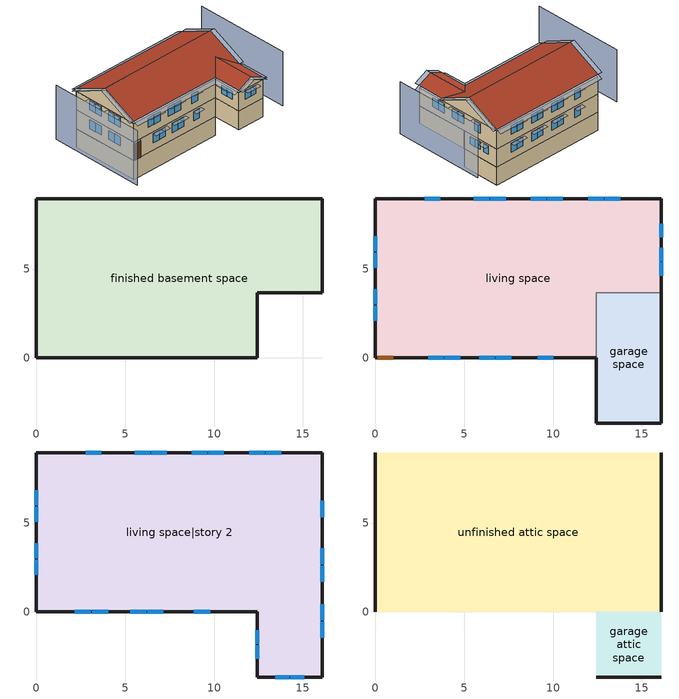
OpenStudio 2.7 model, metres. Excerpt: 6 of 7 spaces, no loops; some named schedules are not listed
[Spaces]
finished basement space
 floor foundation (FloorFndGrndFinB): 0,0 0,8.94 16.09,8.94 16.09,3.66 12.43,3.66 12.43,0 z-2.44
 wall foundation (WallFndGrndFinB): 0,8.94 0,0 12.43,0 12.43,3.66 16.09,3.66 16.09,8.94 0,8.94 z-2.44:0
garage space
 floor foundation (FloorFndGrndUnfinSlab): 12.43,-3.66 12.43,3.66 16.09,3.66 16.09,-3.66 z0
 wall outside (WallExtUninsUnfin): 12.43,0 12.43,-3.66 16.09,-3.66 16.09,3.66 z0:2.44
 wall to living space (WallIntFinInsUnfin Reversed): 16.09,3.66 12.43,3.66 12.43,0 z0:2.44
living space
 floor to finished basement space (FloorFinUninsFin): 0,0 0,8.94 16.09,8.94 16.09,3.66 12.43,3.66 12.43,0 z0
 wall outside (WallExtInsFin): 16.09,3.66 16.09,8.94 0,8.94 0,0 0.13,0 1.05,0 12.43,0 z0:2.44
 window (WindowConstruction): 3,0 3.86,0 / 3.92,0 4.79,0 / 5.84,0 6.71,0 / 6.77,0 7.64,0 / 9.15,0 10.02,0 z0.98:2.13; 13.77,8.94 12.9,8.94 / 12.84,8.94 11.97,8.94 / 10.55,8.94 9.68,8.94 / 9.62,8.94 8.75,8.94 / 7.34,8.94 6.47,8.94 / 6.41,8.94 5.54,8.94 / 3.65,8.94 2.78,8.94 z0.97:2.13; 0,6.85 0,5.99 / 0,5.93 0,5.07 / 0,3.87 0,3.01 / 0,2.95 0,2.09 z0.99:2.13; 16.09,4.63 16.09,5.39 / 16.09,5.45 16.09,6.21 / 16.09,6.8 16.09,7.56 z1.12:2.13
 door (Door): 0.15,0 1.02,0 z0:2.13
living space|story 2
 floor to garage space (FloorFinInsUnfin): 16.09,3.66 16.09,-3.66 12.43,-3.66 12.43,3.66 z2.44
 floor to living space (FloorFinUninsFin): 16.09,8.94 16.09,3.66 12.43,3.66 12.43,0 0,0 0,8.94 z2.44
 wall outside (WallExtInsFin): 0,8.94 0,0 12.43,0 12.43,-3.66 16.09,-3.66 16.09,8.94 0,8.94 z2.44:4.88
 window (WindowConstruction): 2.17,0 3.08,0 / 3.14,0 4.05,0 / 5.28,0 6.19,0 / 6.25,0 7.15,0 / 8.87,0 9.78,0 / 16.09,-1.45 16.09,-0.54 / 16.09,-0.48 16.09,0.43 / 16.09,1.7 16.09,2.61 / 16.09,2.67 16.09,3.58 / 16.09,5.33 16.09,6.24 z3.36:4.57; 13.45,-3.66 14.23,-3.66 / 14.29,-3.66 15.07,-3.66 / 12.43,-1.02 12.43,-1.8 / 12.43,-1.86 12.43,-2.64 z3.54:4.57; 13.77,8.94 12.9,8.94 / 12.84,8.94 11.97,8.94 / 10.55,8.94 9.68,8.94 / 9.62,8.94 8.75,8.94 / 7.34,8.94 6.47,8.94 / 6.41,8.94 5.54,8.94 / 3.65,8.94 2.78,8.94 z3.41:4.57; 0,6.85 0,5.99 / 0,5.93 0,5.07 / 0,3.87 0,3.01 / 0,2.95 0,2.09 z3.43:4.57
unfinished attic space
 floor to living space|story 2 (FloorFinInsUnfinAttic): 16.09,8.94 16.09,0 0,0 0,8.94 z4.88
 wall outside (WallExtUninsUnfin): 0,4.47,7.11 0,8.94,4.88 0,0,4.88; 16.09,4.47,7.11 16.09,0,4.88 16.09,8.94,4.88
 roof outside (RoofUnfinInsExt): 0,4.47,7.42 16.09,4.47,7.42 16.09,8.94,5.18 0,8.94,5.18; 0,4.47,7.42 0,0,5.18 12.43,0,5.18 14.26,1.83,6.1 16.09,0,5.18 16.09,4.47,7.42
garage attic space
 floor to living space|story 2 (FloorFinInsUnfinAttic): 12.43,-3.66 12.43,0 16.09,0 16.09,-3.66 z4.88
 wall outside (WallExtUninsUnfin): 12.43,-3.66,4.88 16.09,-3.66,4.88 14.26,-3.66,5.79
 roof outside (RoofUnfinInsExt): 12.43,0,5.18 12.43,-3.66,5.18 14.26,-3.66,6.1 14.26,1.83,6.1; 16.09,0,5.18 14.26,1.83,6.1 14.26,-3.66,6.1 16.09,-3.66,5.18
shading: -3.05,8.94 -3.05,-3.66 / 19.14,-3.66 19.14,8.94 z0:7.11; -0.61,4.47,7.42 -0.61,0,5.18 0,0,5.18 0,4.47,7.42; 0,-0.61,4.88 12.43,-0.61,4.88 12.43,0,5.18 0,0,5.18; 16.7,0,5.18 16.7,4.47,7.42 16.09,4.47,7.42 16.09,0,5.18; -0.61,8.94,5.18 -0.61,4.47,7.42 0,4.47,7.42 0,8.94,5.18; 16.7,4.47,7.42 16.7,8.94,5.18 16.09,8.94,5.18 16.09,4.47,7.42; 16.09,9.55,4.88 0,9.55,4.88 0,8.94,5.18 16.09,8.94,5.18; 11.82,0,4.88 11.82,-3.66,4.88 12.43,-3.66,5.18 12.43,0,5.18; 12.43,-4.27,5.18 14.26,-4.27,6.1 14.26,-3.66,6.1 12.43,-3.66,5.18; 16.7,-3.66,4.88 16.7,0,4.88 16.09,0,5.18 16.09,-3.66,5.18; 14.26,-4.27,6.1 16.09,-4.27,5.18 16.09,-3.66,5.18 14.26,-3.66,6.1; 3.23,0 2.02,0 2.02,-0.61 3.23,-0.61 z4.72; 16.09,2.76 16.09,1.55 16.7,1.55 16.7,2.76 z4.72; 11.82,8.94 12.99,8.94 12.99,9.55 11.82,9.55 z2.29; 10.17,0 9,0 9,-0.61 10.17,-0.61 z2.29; 4.02,0 2.84,0 2.84,-0.61 4.02,-0.61 z2.29; 7.31,0 6.09,0 6.09,-0.61 7.31,-0.61 z4.72; 4.2,0 2.99,0 2.99,-0.61 4.2,-0.61 z4.72; 4.95,0 3.77,0 3.77,-0.61 4.95,-0.61 z2.29; 6.86,0 5.69,0 5.69,-0.61 6.86,-0.61 z2.29; 7.79,0 6.62,0 6.62,-0.61 7.79,-0.61 z2.29; 6.34,0 5.13,0 5.13,-0.61 6.34,-0.61 z4.72; 9.93,0 8.72,0 8.72,-0.61 9.93,-0.61 z4.72; 14.38,-3.66 13.3,-3.66 13.3,-4.27 14.38,-4.27 z4.72; 15.22,-3.66 14.14,-3.66 14.14,-4.27 15.22,-4.27 z4.72; 16.09,6.4 16.09,5.18 16.7,5.18 16.7,6.4 z4.72; 12.75,8.94 13.92,8.94 13.92,9.55 12.75,9.55 z2.29; 9.53,8.94 10.71,8.94 10.71,9.55 9.53,9.55 z2.29; 16.09,5.54 16.09,4.47 16.7,4.47 16.7,5.54 z2.29; 8.6,8.94 9.78,8.94 9.78,9.55 8.6,9.55 z2.29; 6.31,8.94 7.49,8.94 7.49,9.55 6.31,9.55 z2.29; 5.38,8.94 6.56,8.94 6.56,9.55 5.38,9.55 z2.29; 12.43,-2.79 12.43,-1.71 11.82,-1.71 11.82,-2.79 z4.72; 2.63,8.94 3.81,8.94 3.81,9.55 2.63,9.55 z2.29; 12.75,8.94 13.92,8.94 13.92,9.55 12.75,9.55 z4.72; 0,2.86 0,4.02 -0.61,4.02 -0.61,2.86 z2.29; 11.82,8.94 12.99,8.94 12.99,9.55 11.82,9.55 z4.72; 9.53,8.94 10.71,8.94 10.71,9.55 9.53,9.55 z4.72; 16.09,6.36 16.09,5.3 16.7,5.3 16.7,6.36 z2.29; 0,4.92 0,6.08 -0.61,6.08 -0.61,4.92 z2.29; 8.6,8.94 9.78,8.94 9.78,9.55 8.6,9.55 z4.72; 16.09,0.59 16.09,-0.63 16.7,-0.63 16.7,0.59 z4.72; 6.31,8.94 7.49,8.94 7.49,9.55 6.31,9.55 z4.72; 5.38,8.94 6.56,8.94 6.56,9.55 5.38,9.55 z4.72; 2.63,8.94 3.81,8.94 3.81,9.55 2.63,9.55 z4.72; 0,5.84 0,7 -0.61,7 -0.61,5.84 z2.29; 0,1.94 0,3.1 -0.61,3.1 -0.61,1.94 z2.29; 0,2.86 0,4.02 -0.61,4.02 -0.61,2.86 z4.72; 0,5.84 0,7 -0.61,7 -0.61,5.84 z4.72; 0,1.94 0,3.1 -0.61,3.1 -0.61,1.94 z4.72; 0,4.92 0,6.08 -0.61,6.08 -0.61,4.92 z4.72; 12.43,-1.95 12.43,-0.87 11.82,-0.87 11.82,-1.95 z4.72; 16.09,7.71 16.09,6.65 16.7,6.65 16.7,7.71 z2.29; 16.09,-0.39 16.09,-1.6 16.7,-1.6 16.7,-0.39 z4.72; 16.09,3.73 16.09,2.52 16.7,2.52 16.7,3.73 z4.72
[Site]
Denver Intl Ap_CO_USA: Latitude {deg}=39.83; Longitude {deg}=-104.65; Time Zone {hr}=-7; Elevation {m}=1650; Terrain=Suburbs
[ClimateZones]
Climate Zone Institution Name 2=Building America; Climate Zone Document Year 2=0; Climate Zone Value 2=Cold
[Site:WaterMainsTemperature]
Calculation Method=Correlation; Annual Average Outdoor Air Temperature {C}=10.8753; Maximum Difference In Monthly Average Outdoor Air Temperatures {deltaC}=23.1524
[Site:GroundTemperature:Deep]
10.8753, 10.8753, 10.8753, 10.8753, 10.8753, 10.8753, 10.8753, 10.8753, 10.8753, 10.8753, 10.8753, 10.8753
[Building]
Building 1: North Axis {deg}=270; Standards Number of Stories=3; Standards Number of Above Ground Stories=2; Standards Building Type=singlefamilydetached; Standards Number of Living Units=1
[Material] Roughness=Rough
Name | Thickness {m} | Conductivity {W/m-K} | Density {kg/m3} | Specific Heat {J/kg-K} | Thermal Absorptance | Solar Absorptance | Visible Absorptance
FloorUAAdditionalCeilingIns | 0.12827 | 0.0411113 | 16.02 | 1046.75
FloorUATrussandIns | 0.0889 | 0.0436674 | 50.7834 | 1165.1
Drywall 0.5 in. | 0.0127 | 0.160291 | 801 | 837.4 | 0.9 | 0.5 | 0.1
Asphalt Shingles, Medium | 0.009525 | 0.162714 | 1121.4 | 1465.45 | 0.91 | 0.85 | 0.85
RoofSheathing | 0.01905 | 0.115458 | 512.64 | 1214.23
RoofUARoofIns | 0.18415 | 8.02397 | 37.0049 | 1207.88
FoundationIntVertIns | 0.00233153 | 0.029427 | 32.04 | 1214.23
FoundationExtVertIns | 0.051816 | 0.029427 | 32.04 | 1214.23
Concrete 8.0 in.; FootingMaterial | 0.2032 | 1.31141 | 2242.8 | 837.4 | 0.9
Concrete 4.0 in. | 0.1016 | 1.31141 | 2242.8 | 837.4 | 0.9
FloorIns | 0.1397 | 0.0489548 | 106.365 | 1151.69
Wood Floor | 0.015875 | 0.115458 | 544.68 | 1214.23
Floor Covering | 0.0127 | 0.0433444 | 54.468 | 1339.84 | 0.9 | 0.9
FloorFinStudAndAirFloor | 0.1397 | 0.557395 | 67.691 | 1210.98
Vinyl, Light | 0.009525 | 0.089435 | 177.822 | 1046.75 | 0.9 | 0.3 | 0.3
WallSheathing | 0.0127 | 0.115458 | 512.64 | 1214.23
WallCMU | 0.1524 | 0.680115 | 1800.46 | 845.554
WallFurring | 0.0254 | 0.132641 | 72.0382 | 1211.21
WallCMU 1 | 0.1524 | 0.684745 | 1800.46 | 845.554
WallFurring 1 | 0.0254 | 0.133544 | 72.0382 | 1211.21
WallStudAndCavity | 0.0889 | 0.393744 | 83.0341 | 1211.67
WallStudAndCavity 1 | 0.0889 | 0.397942 | 83.0341 | 1211.67
residential furniture material garage space | 0.1524 | 0.115458 | 640.8 | 1214.23 | 0.9 | 0.6 | 0.1
DoorMaterial | 0.04445 | 0.0612267 | 512.64 | 1214.23
[Construction]
FloorFinInsUnfinAttic: FloorUAAdditionalCeilingIns, FloorUATrussandIns, Drywall 0.5 in.
RoofUnfinInsExt: Asphalt Shingles, Medium, RoofSheathing, RoofUARoofIns
WallFndGrndFinB: Concrete 8.0 in.
FloorFndGrndFinB; FloorFndGrndUnfinSlab: Concrete 4.0 in.
FootingConstruction: FootingMaterial
FloorFinInsUnfin: FloorIns, RoofSheathing, Wood Floor, Floor Covering
FloorFinUninsFin: Drywall 0.5 in., FloorFinStudAndAirFloor, RoofSheathing, Wood Floor, Floor Covering
WallExtInsFin: Vinyl, Light, WallSheathing, WallCMU, WallFurring, Drywall 0.5 in.
WallIntFinInsUnfin Reversed: WallFurring 1, WallCMU 1, WallSheathing
WallExtUninsUnfin: Vinyl, Light, WallSheathing, WallStudAndCavity
WallIntFinUninsFin: WallStudAndCavity 1, Drywall 0.5 in.
residential furniture construction garage space; residential furniture construction finished basement space; residential furniture construction living space; residential furniture construction living space|story 2: residential furniture material garage space
WindowConstruction: WindowMaterial
Door: DoorMaterial
[WindowMaterial:Shade]
CoolingShade: Solar Transmittance=0.999; Solar Reflectance=0.00099; Visible Transmittance=0.999; Visible Reflectance=0.00099; Thermal Hemispherical Emissivity=1e-005; Thermal Transmittance=0.999; Thickness {m}=0.0001; Conductivity {W/m-K}=10000; Shade to Glass Distance {m}=0.001; Top Opening Multiplier=0; Bottom Opening Multiplier=0; Left-Side Opening Multiplier=0; Right-Side Opening Multiplier=0; Airflow Permeability=0
[WindowMaterial:SimpleGlazingSystem]
WindowMaterial: U-Factor {W/m2-K}=2.10086; Solar Heat Gain Coefficient=0.21
[ThermalZone] Use Ideal Air Loads=No
living zone: Thermostat=living zone temperature setpoint
garage zone; unfinished attic zone: 
finished basement zone: Thermostat=finished basement zone temperature setpoint
res ds_1 ret air zone: Volume {m3}=7.64555
[Sizing:Zone] Zone Cooling Design Supply Air Temperature Input Method=SupplyAirTemperature; Zone Cooling Design Supply Air Temperature {C}=14; Zone Cooling Design Supply Air Temperature Difference {deltaC}=11.11; Zone Heating Design Supply Air Temperature Input Method=SupplyAirTemperature; Zone Heating Design Supply Air Temperature {C}=40; Zone Heating Design Supply Air Temperature Difference {deltaC}=11.11; Zone Cooling Design Supply Air Humidity Ratio {kg-H2O/kg-air}=0.0085; Zone Heating Design Supply Air Humidity Ratio {kg-H2O/kg-air}=0.008; Cooling Design Air Flow Method=DesignDay; Heating Design Air Flow Method=DesignDay; Account for Dedicated Outdoor Air System=No; Dedicated Outdoor Air System Control Strategy=NeutralSupplyAir; Dedicated Outdoor Air Low Setpoint Temperature for Design {C}=autosize; Dedicated Outdoor Air High Setpoint Temperature for Design {C}=autosize
garage zone; unfinished attic zone; res ds_1 ret air zone
[Space]
Name | Space Type | Thermal Zone | Building Unit
garage space | Space Type 1 | garage zone
living space; living space|story 2 | Space Type 2 | living zone | unit 1
unfinished attic space; garage attic space | Space Type 3 | unfinished attic zone
finished basement space | Space Type 4 | finished basement zone | unit 1
res ds_1 ret air space |  | res ds_1 ret air zone
[SpaceType]
Name | Standards Space Type
Space Type 1 | garage
Space Type 2 | living
Space Type 3 | unfinished attic
Space Type 4 | finished basement
[BuildingUnit]
unit 1: Building Unit Type=Residential
[People:Definition] Number of People Calculation Method=People; Fraction Radiant=0.319734; Sensible Heat Fraction=0.573; Carbon Dioxide Generation Rate {m3/s-W}=0; Enable ASHRAE 55 Comfort Warnings=No; Mean Radiant Temperature Calculation Type=ZoneAveraged
Name | Number of People {people}
residential occupants|living space; residential occupants|finished basement space | 1.00776
residential occupants|living space|story 2 | 1.21448
[People] Number of People Schedule=residential occupants schedule; Activity Level Schedule=Schedule Ruleset 1; Multiplier=1
Name | People Definition | Space or SpaceType
residential occupants|living space | residential occupants|living space | living space
residential occupants|living space|story 2 | residential occupants|living space|story 2 | living space|story 2
residential occupants|finished basement space | residential occupants|finished basement space | finished basement space
[Foundation:Kiva] Wall Height Above Grade {m}=0.2032; Wall Depth Below Slab {m}=0.2032
Name | Interior Vertical Insulation Material | Interior Vertical Insulation Depth {m} | Exterior Vertical Insulation Material | Exterior Vertical Insulation Depth {m} | Footing Wall Construction
Foundation Kiva 1 | FoundationIntVertIns | 2.4384 | FoundationExtVertIns | 2.4384
Foundation Kiva 2 |  |  |  |  | FootingConstruction
[Foundation:Kiva:Settings]
Soil Conductivity {W/m-K}=1.731; Soil Density {kg/m3}=1842.3; Soil Specific Heat {J/kg-K}=418.7; Ground Solar Absorptivity=0.9; Ground Thermal Absorptivity=0.9; Ground Surface Roughness {m}=0.03; Far-Field Width {m}=40; Deep-Ground Boundary Condition=ZeroFlux; Deep-Ground Depth {m}=40; Minimum Cell Dimension {m}=0.02; Maximum Cell Growth Coefficient=1.5; Simulation Timestep=Hourly
[SurfaceProperty:ExposedFoundationPerimeter] Exposed Perimeter Calculation Method=TotalExposedPerimeter
Name | Total Exposed Perimeter {m}
Surface 28 | 42.7403
Surface 1 | 14.6304
[InternalMass:Definition] Design Level Calculation Method=SurfaceArea
Name | Construction | Surface Area {m2}
finished basement space Partition; living space Partition | WallIntFinUninsFin | 130.436
living space|story 2 Partition | WallIntFinUninsFin | 157.192
residential furniture mass garage space | residential furniture construction garage space | 2.67561
residential furniture mass finished basement space | residential furniture construction finished basement space | 52.1743
residential furniture mass living space | residential furniture construction living space | 52.1743
residential furniture mass living space|story 2 | residential furniture construction living space|story 2 | 62.8768
[InternalMass] Multiplier=1
Name | Internal Mass Definition | Space or SpaceType
finished basement space Partition | finished basement space Partition | finished basement space
living space Partition | living space Partition | living space
living space|story 2 Partition | living space|story 2 Partition | living space|story 2
residential furniture mass garage space | residential furniture mass garage space | garage space
residential furniture mass finished basement space | residential furniture mass finished basement space | finished basement space
residential furniture mass living space | residential furniture mass living space | living space
residential furniture mass living space|story 2 | residential furniture mass living space|story 2 | living space|story 2
[ShadingControl]
WindowShadingControl: Shading Type=InteriorShade; Shading Device Material=CoolingShade; Shading Control Type=OnIfScheduleAllows; Schedule=Window shading schedule; Shading Control Is Scheduled=Yes
[ThermostatSetpoint:DualSetpoint] Heating Setpoint Temperature Schedule=residential heating setpoint; Cooling Setpoint Temperature Schedule=residential cooling setpoint
living zone temperature setpoint; finished basement zone temperature setpoint
[ElectricEquipment:Definition] Design Level Calculation Method=EquipmentLevel
Name | Design Level {W} | Fraction Latent | Fraction Radiant | Fraction Lost
residential refrigerator | 65.0889 | 0 | 0 | 0
residential range electric | 41.8839 | 0.3 | 0.24 | 0.3
residential misc plug loads|living space; residential misc plug loads|finished basement space | 175.681 | 0.021 | 0.558 | 0.049
residential misc plug loads|living space|story 2 | 211.718 | 0.021 | 0.558 | 0.049
res infil_1 house fan; res infil_1 range fan; res infil_1 bath fan | 0 | 0 | 0 | 1
[ElectricEquipment]
Name | Electric Equipment Definition | Space or SpaceType | Schedule
residential refrigerator | residential refrigerator | living space | residential refrigerator schedule
residential range electric | residential range electric | living space | residential range gas|false schedule
residential misc plug loads|living space | residential misc plug loads|living space | living space | residential misc plug loads schedule
residential misc plug loads|living space|story 2 | residential misc plug loads|living space|story 2 | living space|story 2 | residential misc plug loads schedule
residential misc plug loads|finished basement space | residential misc plug loads|finished basement space | finished basement space | residential misc plug loads schedule
res infil_1 house fan | res infil_1 house fan | living space | Always On Discrete
res infil_1 range fan | res infil_1 range fan | living space | Always On Discrete
res infil_1 bath fan | res infil_1 bath fan | living space | Always On Discrete
[OtherEquipment:Definition] Design Level Calculation Method=EquipmentLevel
Name | Design Level {W} | Fraction Latent | Fraction Radiant | Fraction Lost
residential range gas | 438.989 | 0.2 | 0.18 | 0.5
res ds_1 sup s lk to lv equip; res ds_1 sup lat lk to lv equip; res ds_1 sup d cn to lv equip; res ds_1 sup d cn to ah equip; res ds_1 ret d cn to pl equip; res ds_1 ret d cn to ah equip; res ds_1 sup s lk to ah equip; res ds_1 sup lat lk to ah equip; res ds_1 ret s lk equip; res ds_1 ret lat lk equip | 0
[OtherEquipment]
Name | Other Equipment Definition | Space or SpaceType | Schedule | Fuel Type
residential range gas | residential range gas | living space | residential range gas|false schedule | NaturalGas
res ds_1 sup s lk to lv equip | res ds_1 sup s lk to lv equip | living space | Always On Discrete | None
res ds_1 sup lat lk to lv equip | res ds_1 sup lat lk to lv equip | living space | Always On Discrete | None
res ds_1 sup d cn to lv equip | res ds_1 sup d cn to lv equip | living space | Always On Discrete | None
res ds_1 sup d cn to ah equip | res ds_1 sup d cn to ah equip | finished basement space | Always On Discrete | None
res ds_1 ret d cn to pl equip | res ds_1 ret d cn to pl equip | res ds_1 ret air space | Always On Discrete | None
res ds_1 ret d cn to ah equip | res ds_1 ret d cn to ah equip | finished basement space | Always On Discrete | None
res ds_1 sup s lk to ah equip | res ds_1 sup s lk to ah equip | finished basement space | Always On Discrete | None
res ds_1 sup lat lk to ah equip | res ds_1 sup lat lk to ah equip | finished basement space | Always On Discrete | None
res ds_1 ret s lk equip | res ds_1 ret s lk equip | res ds_1 ret air space | Always On Discrete | None
res ds_1 ret lat lk equip | res ds_1 ret lat lk equip | res ds_1 ret air space | Always On Discrete | None
[Lights:Definition] Design Level Calculation Method=LightingLevel; Fraction Radiant=0.6; Fraction Visible=0.2; Return Air Fraction=0
Name | Lighting Level {W}
residential lighting living space; residential lighting finished basement space | 260.628
residential lighting living space|story 2 | 314.091
residential lighting garage space | 9.35059
[Lights] Schedule=residential lighting schedule; Fraction Replaceable=1
Name | Lights Definition | Space or SpaceType
residential lighting living space | residential lighting living space | living space
residential lighting living space|story 2 | residential lighting living space|story 2 | living space|story 2
residential lighting finished basement space | residential lighting finished basement space | finished basement space
residential lighting garage space | residential lighting garage space | garage space
[Exterior:Lights:Definition]
residential lighting exterior: Design Level {W}=196.561
[Exterior:Lights]
residential lighting exterior: Exterior Lights Definition=residential lighting exterior; Schedule=residential lighting schedule
[SpaceInfiltration:EffectiveLeakageArea] Schedule=Always On Discrete
Name | Space or SpaceType | Effective Air Leakage Area {cm2} | Stack Coefficient | Wind Coefficient
res infil|garage space | garage space | 90.5149 | 0.000129067 | 4.38083e-05
res infil|unfinished attic space | unfinished attic space | 5234.49 | 0.000176478 | 2.494e-05
res infil|garage attic space | garage attic space | 5234.49 | 0.000176478 | 2.494e-05
[EnergyManagementSystem:Sensor]
Name | Output Variable or Output Meter | Output Variable or Output Meter Index Key
res_nv_pb_s | Site Outdoor Air Barometric Pressure
res_af_vw_s | Site Wind Speed
res_nv_wt_s | Site Outdoor Air Humidity Ratio
res_nv_1_nva_s | Schedule Value | res nv_1 avail schedule
res_nv_1_sp_s | Schedule Value | res nv_1 temp schedule
res_ds_1_ah_mfr_s | System Node Mass Flow Rate | Node 18
res_ds_1_ah_vfr_s | System Node Current Density Volume Flow Rate | Node 18
res_ds_1_ah_tt_s | System Node Temperature | Node 18
res_ds_1_ra_t_s | System Node Temperature | Node 21
res_ds_1_ah_wt_s | System Node Humidity Ratio | Node 18
res_ds_1_ra_w_s | System Node Humidity Ratio | Node 21
res_infil_1_range_sch_s | Schedule Value | res mv_1 range exhaust schedule
res_infil_1_bath_sch_s | Schedule Value | res mv_1 bath exhaust schedule
res_infil_1_wh_sch_s | Schedule Value | Always On Discrete
[SpaceInfiltration:DesignFlowRate] Space or SpaceType=living space; Schedule=Always On Discrete; Design Flow Rate Calculation Method=Flow/Space; Design Flow Rate {m3/s}=0
res nv_1 flow; res infil_1 flow
[EnergyManagementSystem:Actuator]
Name | Actuated Component | Actuated Component Type | Actuated Component Control Type
res_nv_1_flow_act | res nv_1 flow | Zone Infiltration | Air Exchange Flow Rate
res_ds_1_sup_s_lk_to_lv_equip_act | res ds_1 sup s lk to lv equip | OtherEquipment | Power Level
res_ds_1_sup_lat_lk_to_lv_equip_act | res ds_1 sup lat lk to lv equip | OtherEquipment | Power Level
res_ds_1_sup_d_cn_to_lv_equip_act | res ds_1 sup d cn to lv equip | OtherEquipment | Power Level
res_ds_1_sup_d_cn_to_ah_equip_act | res ds_1 sup d cn to ah equip | OtherEquipment | Power Level
res_ds_1_ret_d_cn_to_pl_equip_act | res ds_1 ret d cn to pl equip | OtherEquipment | Power Level
res_ds_1_ret_d_cn_to_ah_equip_act | res ds_1 ret d cn to ah equip | OtherEquipment | Power Level
res_ds_1_sup_s_lk_to_ah_equip_act | res ds_1 sup s lk to ah equip | OtherEquipment | Power Level
res_ds_1_sup_lat_lk_to_ah_equip_act | res ds_1 sup lat lk to ah equip | OtherEquipment | Power Level
res_ds_1_ret_s_lk_equip_act | res ds_1 ret s lk equip | OtherEquipment | Power Level
res_ds_1_ret_lat_lk_equip_act | res ds_1 ret lat lk equip | OtherEquipment | Power Level
res_ds_1_ah_to_liv_mix_act | res ds_1 ah to liv mix | ZoneMixing | Air Exchange Flow Rate
res_ds_1_liv_to_ah_mix_act | res ds_1 liv to ah mix | ZoneMixing | Air Exchange Flow Rate
res_infil_1_house_fan_act | res infil_1 house fan | ElectricEquipment | Electric Power Level
res_infil_1_range_fan_act | res infil_1 range fan | ElectricEquipment | Electric Power Level
res_infil_1_bath_fan_act | res infil_1 bath fan | ElectricEquipment | Electric Power Level
res_infil_1_flow_act | res infil_1 flow | Zone Infiltration | Air Exchange Flow Rate
[ZoneMixing] Schedule=Always On Continuous; Design Flow Rate Calculation Method=Flow/Zone; Design Flow Rate {m3/s}=0
Name | Zone | Source Zone
res ds_1 ah to liv mix | living zone | finished basement zone
res ds_1 liv to ah mix | finished basement zone | living zone
